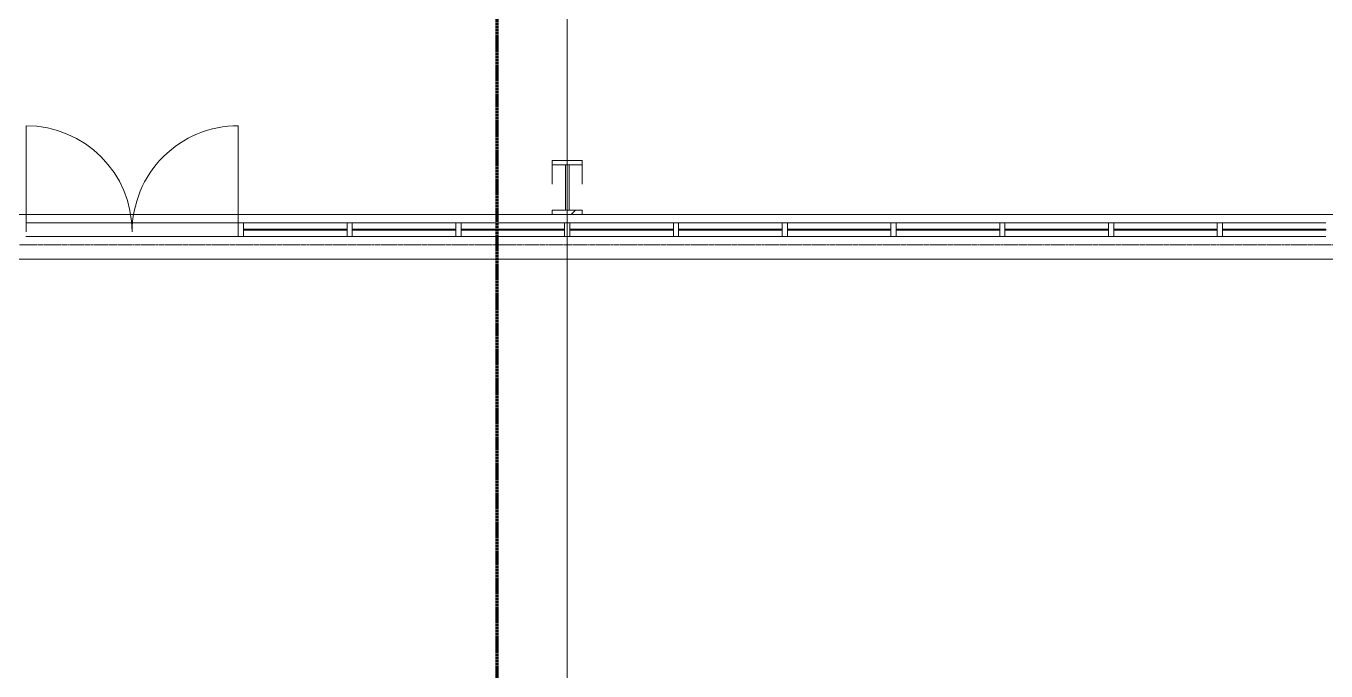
# Model space of a CAD drawing. Header units: inches. Extents: x 25369 to 33163, y -23509 to -20274.
# Drawn here: x 29994.9 to 30427.4, y -22511.2 to -22296.9 of the extents above; entities that cross this region are included whole.
import ezdxf

# ---------------------------------------------------------------- set-up
doc = ezdxf.new("R2010")
doc.units = ezdxf.units.IN
doc.header["$MEASUREMENT"] = 0
doc.linetypes.add('Dash', pattern=[0.25, 0.125, -0.125])
doc.linetypes.add('Grid Line 1_2_', pattern=[0.875, 0.5, -0.125, 0.125, -0.125])
for name, color, linetype, lineweight in [('A-ANNO-MATC', 214, 'Dash', 140), ('A-DOOR', 31, 'Continuous', 13), ('A-GLAZ-CURT', 52, 'Continuous', 13), ('A-GLAZ-CWMG', 51, 'Continuous', 13), ('G-ANNO-SYMB', 111, 'Continuous', 9), ('S-BEAM', 12, 'Continuous', 13), ('S-GRID', 1, 'Continuous', 9)]:
    doc.layers.add(name, color=color, linetype=linetype, lineweight=lineweight)
pattern_1 = [(225, (30174.994, -22360.053), (19.00703, -19.00703), []), (225, (30174.994, -22388.853), (19.00703, -19.00703), [])]

# ---------------------------------------------------------------- blocks, each defined once
blk = doc.blocks.new('columns and girder2 - one-V28-Overall Floor Plan')
at = {"layer": 'S-BEAM', "lineweight": 9}
h = blk.add_hatch(dxfattribs=at)
h.set_pattern_fill('FP_31', color=253, style=0, pattern_type=2)
h.set_pattern_definition(pattern_1)
h.paths.add_polyline_path([(-5, -0.5), (-5, -2), (5, -2), (5, -0.5)], flags=0)
h.paths.add_polyline_path([(5, -17.03), (-5, -17.03), (-5, -18.55), (5, -18.55)], flags=0)
h.paths.add_polyline_path([(-5, -1204.89), (-5, -1206.4), (5, -1206.4), (5, -1204.89)], flags=0)
h.paths.add_polyline_path([(-5, -1224.25), (-5, -1225.75), (5, -1225.75), (5, -1224.25)], flags=0)
h = blk.add_hatch(dxfattribs=at)
h.set_pattern_fill('FP_31', color=253, style=0, pattern_type=2)
h.set_pattern_definition(pattern_1)
h.paths.add_polyline_path([(-0.63, -2), (-0.63, -17.03), (0.62, -17.03), (0.62, -2)], flags=0)
h.paths.add_polyline_path([(0.62, -1206.4), (-0.63, -1206.4), (-0.63, -1224.25), (0.62, -1224.25)], flags=0)
at = {"layer": 'S-BEAM', "color": 7}
for p, q in [((5, -0.5), (-5, -0.5)), ((-5, -0.5), (-5, -2)), ((-5, -2), (5, -2)), ((0.62, -2), (-0.63, -2)), ((-0.63, -2), (-0.63, -17.03)), ((0.62, -17.03), (0.62, -2)), ((5, -2), (5, -0.5)), ((5, -17.03), (-5, -17.03)), ((-5, -17.03), (-5, -18.55)), ((-0.63, -17.03), (0.62, -17.03)), ((5, -18.55), (5, -17.03)), ((-5, -18.55), (5, -18.55))]:
    blk.add_line(p, q, dxfattribs=at)
at = {"layer": 'S-BEAM', "color": 43, "lineweight": 9}
for p, q in [((-5, -17.03), (-5, -10.69)), ((5, -10.69), (5, -17.03))]:
    blk.add_line(p, q, dxfattribs=at)
blk = doc.blocks.new('System Panel - Interior Glazing-1220293-Overall Floor Plan')
at = {"layer": 'A-GLAZ-CURT', "color": 7}
for p, q in [((17.21875, -0.5625), (-17.21875, -0.5625)), ((-17.21875, -0.5625), (-17.21875, -0.9375)), ((-17.21875, -0.9375), (17.21875, -0.9375)), ((17.21875, -0.9375), (17.21875, -0.5625))]:
    blk.add_line(p, q, dxfattribs=at)
blk = doc.blocks.new('Door_Single_Storefront - one-1970956-Overall Floor Plan')
at = {"layer": 'A-DOOR', "color": 43, "lineweight": 9}
blk.add_line((-17.65625, -35.3125), (-17.65625, 0), dxfattribs=at)
blk.add_arc((-17.65625, 0), 35.3125, 270, 0, dxfattribs=at)
blk = doc.blocks.new('Door_Single_Storefront - one-1970957-Overall Floor Plan')
at = {"layer": 'A-DOOR', "color": 43, "lineweight": 9}
blk.add_line((-17.65625, 35.3125), (-17.65625, 0), dxfattribs=at)
blk.add_arc((-17.65625, 0), 35.3125, 360, 90, dxfattribs=at)
blk = doc.blocks.new('Rectangular Mullion - Interior 1_75_ x 4_5_-1179494-Overall Floor Plan')
at = {"layer": 'A-GLAZ-CWMG', "color": 43, "lineweight": 9}
for p, q in [((24570.45, -22362.3), (24604.89, -22362.3)), ((24570.45, -22366.8), (24604.89, -22366.8))]:
    blk.add_line(p, q, dxfattribs=at)
blk = doc.blocks.new('Rectangular Mullion - Interior 1_75_ x 4_5_-1220290-Overall Floor Plan')
at = {"layer": 'A-GLAZ-CWMG', "color": 7}
for p, q in [((-0.875, 3), (0.875, 3)), ((-0.875, -1.5), (-0.875, 3)), ((0.875, 3), (0.875, -1.5)), ((0.875, -1.5), (-0.875, -1.5))]:
    blk.add_line(p, q, dxfattribs=at)
blk = doc.blocks.new('Rectangular Mullion - Interior 1_75_ x 4_5_-1970954-Overall Floor Plan')
at = {"layer": 'A-GLAZ-CWMG', "color": 43, "lineweight": 9}
for p, q in [((22905.83, -22362.3), (22941.14, -22362.3)), ((22905.83, -22366.8), (22941.14, -22366.8))]:
    blk.add_line(p, q, dxfattribs=at)
blk = doc.blocks.new('Rectangular Mullion - Interior 1_75_ x 4_5_-1970955-Overall Floor Plan')
at = {"layer": 'A-GLAZ-CWMG', "color": 43, "lineweight": 9}
for p, q in [((22941.14, -22362.3), (22976.45, -22362.3)), ((22941.14, -22366.8), (22976.45, -22366.8))]:
    blk.add_line(p, q, dxfattribs=at)

msp = doc.modelspace()

# ---------------------------------------------------------------- linework, layer by layer
at = {"layer": 'A-ANNO-MATC', "color": 153}
msp.add_line((30151.55, -20555.1), (30151.55, -23033.87), dxfattribs=at)
at = {"layer": 'G-ANNO-SYMB'}
msp.add_line((32514.71, -22374.36), (27928.4, -22374.36), dxfattribs=at)
at = {"layer": 'S-GRID', "linetype": 'Grid Line 1_2_'}
for p, q in [((30174.99, -23095.8), (30174.99, -20550.05)), ((30174.99, -23413.24), (30174.99, -20902.43)), ((32650.17, -22359.55), (28584.62, -22359.55)), ((33028.57, -22359.55), (28668.62, -22359.55)), ((32932.57, -22369.55), (28668.62, -22369.55))]:
    msp.add_line(p, q, dxfattribs=at)

# ---------------------------------------------------------------- block references
at = {"layer": 'A-DOOR', "color": 43, "lineweight": 9}
msp.add_blockref('Door_Single_Storefront - one-1970957-Overall Floor Plan', (30012.59, -22365.3), dxfattribs=at)
at = {"layer": 'A-DOOR', "color": 43, "lineweight": 9, "rotation": 180}
msp.add_blockref('Door_Single_Storefront - one-1970956-Overall Floor Plan', (30047.9, -22365.3), dxfattribs=at)
at = {"layer": 'A-GLAZ-CURT', "color": 43, "lineweight": 9, "rotation": 180}
for p in [(30084.52, -22365.3), (30120.71, -22365.3), (30156.9, -22365.3), (30193.09, -22365.3), (30229.27, -22365.3), (30265.46, -22365.3), (30301.65, -22365.3), (30337.84, -22365.3), (30374.02, -22365.3), (30410.21, -22365.3)]:
    msp.add_blockref('System Panel - Interior Glazing-1220293-Overall Floor Plan', p, dxfattribs=at)
at = {"layer": 'A-GLAZ-CWMG', "color": 43, "lineweight": 9}
for name, p in [('Rectangular Mullion - Interior 1_75_ x 4_5_-1970954-Overall Floor Plan', (7089.1, 0)), ('Rectangular Mullion - Interior 1_75_ x 4_5_-1970955-Overall Floor Plan', (7089.1, 0)), ('Rectangular Mullion - Interior 1_75_ x 4_5_-1179494-Overall Floor Plan', (5496.85, 0)), ('Rectangular Mullion - Interior 1_75_ x 4_5_-1179494-Overall Floor Plan', (5533.04, 0)), ('Rectangular Mullion - Interior 1_75_ x 4_5_-1179494-Overall Floor Plan', (5569.23, 0)), ('Rectangular Mullion - Interior 1_75_ x 4_5_-1179494-Overall Floor Plan', (5605.42, 0)), ('Rectangular Mullion - Interior 1_75_ x 4_5_-1179494-Overall Floor Plan', (5641.6, 0)), ('Rectangular Mullion - Interior 1_75_ x 4_5_-1179494-Overall Floor Plan', (5677.79, 0)), ('Rectangular Mullion - Interior 1_75_ x 4_5_-1179494-Overall Floor Plan', (5713.98, 0)), ('Rectangular Mullion - Interior 1_75_ x 4_5_-1179494-Overall Floor Plan', (5750.17, 0)), ('Rectangular Mullion - Interior 1_75_ x 4_5_-1179494-Overall Floor Plan', (5786.35, 0)), ('Rectangular Mullion - Interior 1_75_ x 4_5_-1179494-Overall Floor Plan', (5822.54, 0))]:
    msp.add_blockref(name, p, dxfattribs=at)
at = {"layer": 'A-GLAZ-CWMG', "color": 43, "lineweight": 9, "extrusion": (0, 0, -1)}
for p in [(-30066.43, -22365.3), (-30102.62, -22365.3), (-30138.81, -22365.3), (-30174.99, -22365.3), (-30211.18, -22365.3), (-30247.37, -22365.3), (-30283.56, -22365.3), (-30319.74, -22365.3), (-30355.93, -22365.3), (-30392.12, -22365.3)]:
    msp.add_blockref('Rectangular Mullion - Interior 1_75_ x 4_5_-1220290-Overall Floor Plan', p, dxfattribs=at)
at = {"layer": 'S-BEAM', "color": 43, "lineweight": 9, "rotation": 180}
msp.add_blockref('columns and girder2 - one-V28-Overall Floor Plan', (30174.99, -22360.05), dxfattribs=at)

doc.saveas('drawing.dxf')
